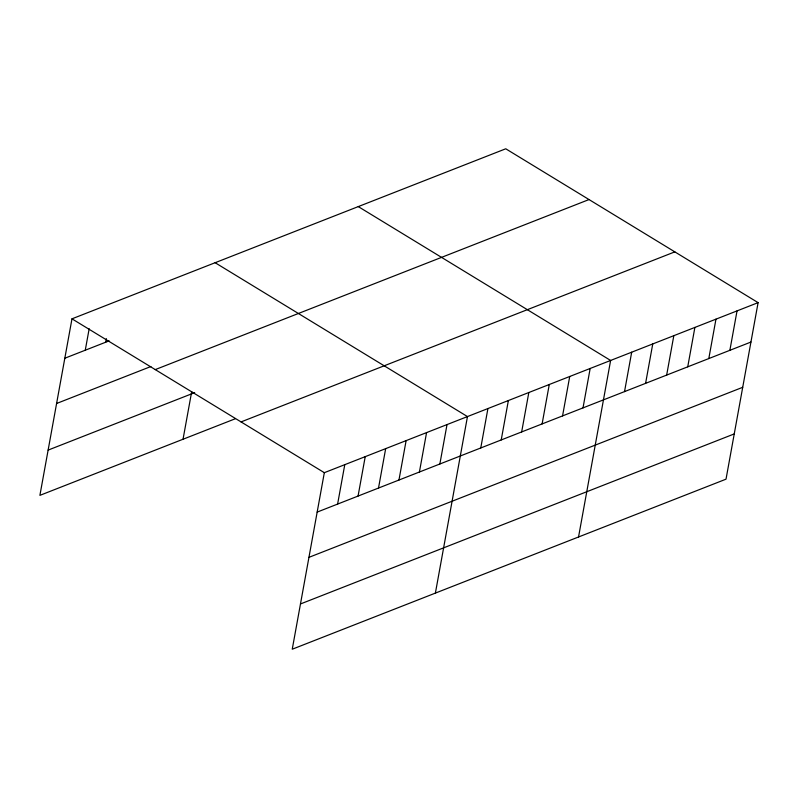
<?xml version="1.0" encoding="UTF-8"?>
<svg xmlns="http://www.w3.org/2000/svg" width="798" height="798" viewBox="0 0 798 798"><rect width="100%" height="100%" fill="white"/><g stroke="black" fill="none" stroke-linecap="round" stroke-linejoin="round"><path stroke-width="1.2" d="M758.1 302.642L324.327 472.685L292.248 649.213L726.02 479.169L758.1 302.642L505.752 148.787L71.98 318.831L39.9 495.359L235.3 418.751M85.266 350.222L89.177 328.726M105.715 342.202L106.363 338.621M183.041 439.239L191.69 391.658M337.614 504.077L344.776 464.665M358.063 496.057L365.225 456.656M378.511 488.047L385.673 448.636M398.96 480.027L406.122 440.616M419.409 472.017L426.571 432.606M439.858 463.997L447.02 424.586M435.389 593.104L467.468 416.576L215.121 262.712M480.765 447.967L487.917 408.556M501.214 439.947L508.376 400.536M521.663 431.927L528.825 392.526M542.111 423.918L549.273 384.506M562.56 415.898L569.722 376.496M583.009 407.888L590.171 368.476M578.54 536.984L610.62 360.457L358.272 206.602M624.525 391.609L631.687 352.197M645.592 383.349L652.754 343.938M666.659 375.09L673.821 335.679M687.736 366.831L694.888 327.419M708.804 358.571L715.966 319.16M729.871 350.312L737.033 310.901M64.818 358.232L109.127 340.866M56.598 403.489L150.892 366.521M155.251 369.604L589.024 199.56M48.119 450.102L194.672 392.656M241.056 421.913L674.829 251.869M317.165 512.097L750.938 342.053M308.946 557.343L742.719 387.299M300.467 603.966L734.24 433.922M71.98 318.831L324.327 472.685"/></g></svg>
